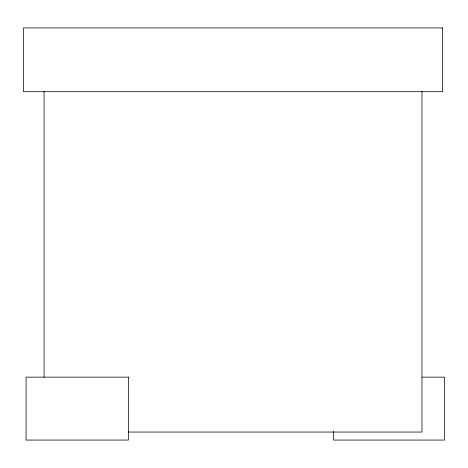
<?xml version="1.0" encoding="UTF-8"?>
<svg xmlns="http://www.w3.org/2000/svg" width="468" height="468" viewBox="0 0 468 468"><rect width="100%" height="100%" fill="white"/><g stroke="black" fill="none" stroke-linecap="round" stroke-linejoin="round"><path stroke-width="0.7" d="M422.077 377.138L444.6 377.138L444.6 440.066L333.438 440.066L333.438 431.385M128.127 432.052L421.96 432.052L421.96 91.441M44.074 91.441L44.074 377.231M442.634 27.934L23.4 27.934L23.4 91.705L442.634 91.705L442.634 27.934M128.413 377.138L26.073 377.138L26.073 440.066L128.413 440.066L128.413 377.138"/></g></svg>
